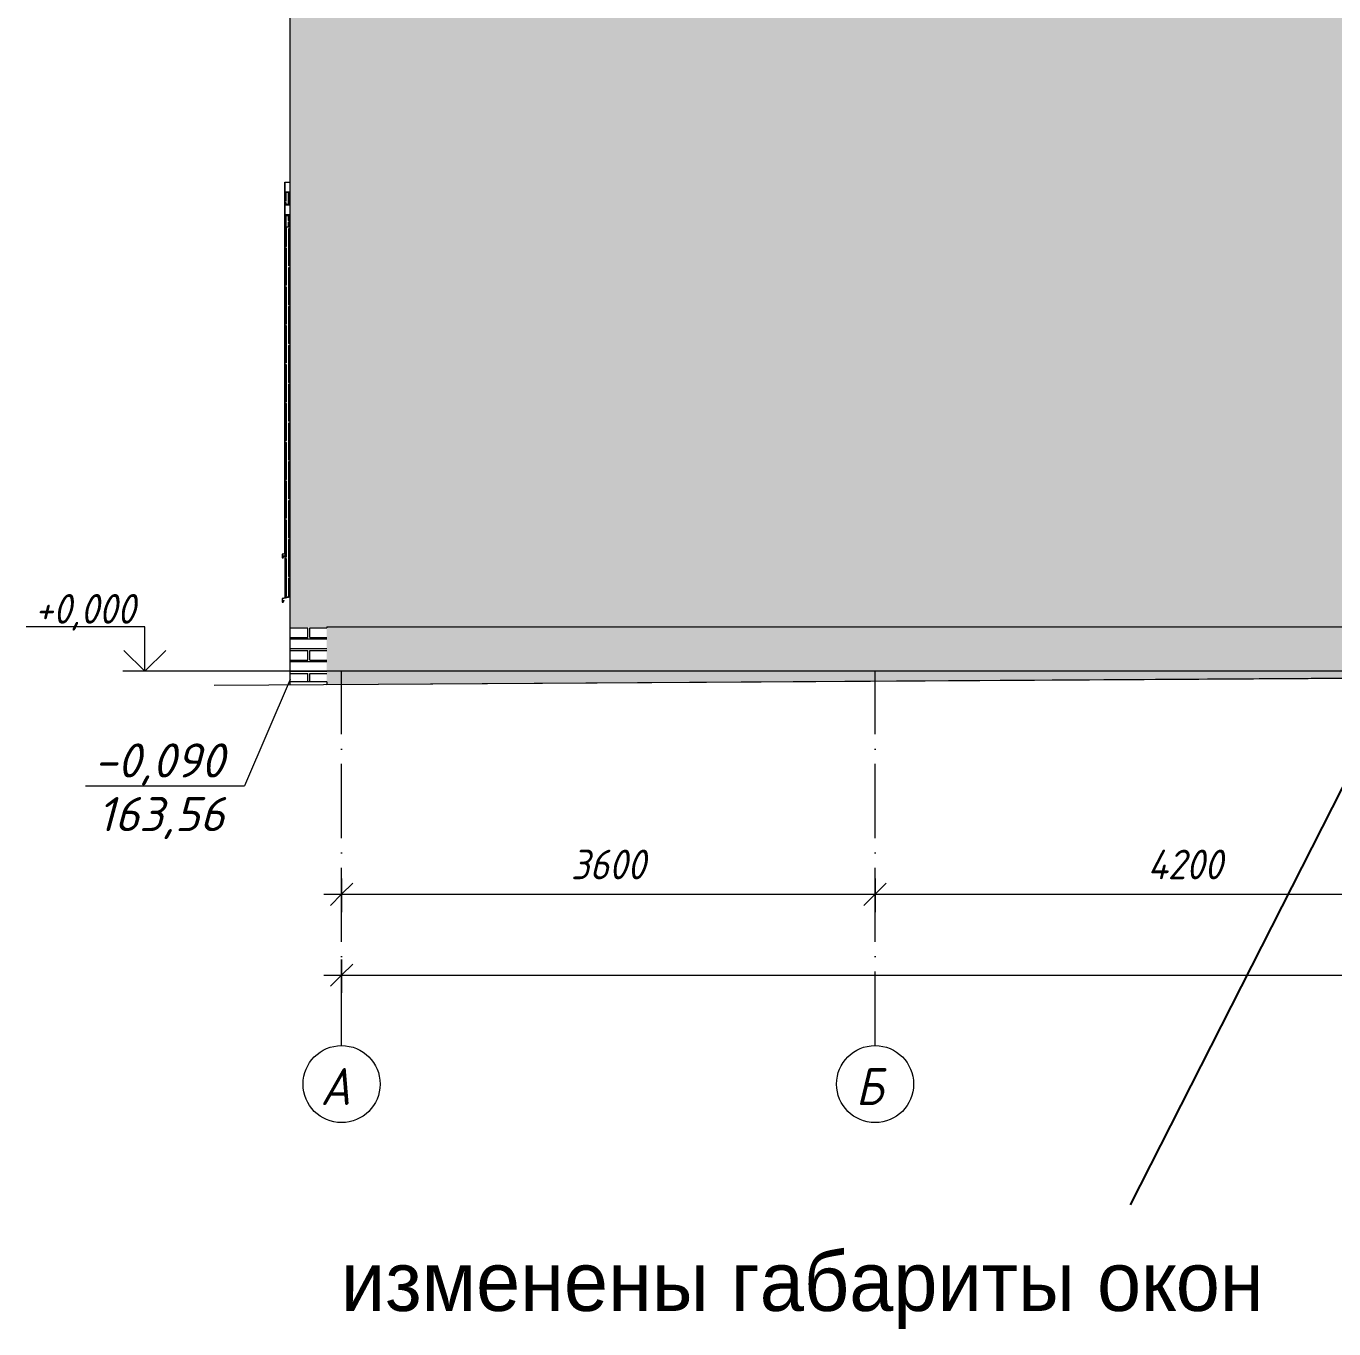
# Model space of a CAD drawing. Header units: millimetres. Extents: x -2128 to 116635, y -18248 to 18481.
# Drawn here: x -2128 to 6695, y -4437 to 4353 of the extents above; entities that cross this region are included whole.
import ezdxf

# ---------------------------------------------------------------- set-up
doc = ezdxf.new("R2010")
doc.units = ezdxf.units.MM
doc.linetypes.add('50_200_ШТРИХ_1Т_ш5_п1_п1_', pattern=[700, 500, -100, 0, -100])
for name, color, linetype, lineweight in [('A-ANNO-DIMS', 7, 'Continuous', 9), ('A-ANNO-DIMS-100', 7, 'Continuous', 9), ('A-ANNO-NOTE', 7, 'Continuous', 9), ('A-DETL-1', 7, 'Continuous', 5), ('A-GLAZ', 7, 'Continuous', 9), ('A-GLAZ-1', 7, 'Continuous', 5), ('A-WALL', 7, 'Continuous', 5), ('A-WALL-PATT', 7, 'Continuous', 5), ('G-ANNO-DIMS', 7, 'Continuous', 9), ('G-ANNO-DIMS-1', 7, 'Continuous', 20), ('I-WALL', 7, 'Continuous', 5), ('Оси', 7, 'Continuous', 9), ('Оси-1', 7, '50_200_ШТРИХ_1Т_ш5_п1_п1_', 9)]:
    doc.layers.add(name, color=color, linetype=linetype, lineweight=lineweight)
doc.styles.add('ISOCPEUR_I', font='isocpeui.ttf', dxfattribs={"width": 0.9, "height": 250})
doc.styles.add('ISOCPEUR_I_1', font='isocpeui.ttf', dxfattribs={"width": 0.9, "height": 200})
doc.styles.add('ISOCPEUR_I_2', font='isocpeui.ttf', dxfattribs={"height": 230})
doc.dimstyles.new('ISO-2_0_0_9К_Средний_с_подложкой', dxfattribs={"dimscale": 304.8, "dimtxt": 199.196235, "dimasz": 0.492126, "dimexe": 0.393701, "dimexo": 0, "dimgap": 0.131234, "dimtad": 1, "dimdec": 0, "dimzin": 0, "dimdsep": 46, "dimtxsty": 'ISOCPEUR_I_1', "dimblk1": 'OBLIQUE', "dimblk2": 'OBLIQUE', "dimsah": 1, "dimcen": 0.09, "dimdle": 0.393701, "dimazin": 0, "dimtfac": 1, "dimtdec": 4, "dimtix": 1, "dimtmove": 0, "dimatfit": 3, "dimfxl": 1, "dimtvp": 1, "dimtfill": 1, "dimtolj": 1, "dimtzin": 0, "dimarcsym": 2})
doc.dimstyles.new('ISO-2_0_0_9К_Средний_с_подложкой_1', dxfattribs={"dimscale": 304.8, "dimtxt": 199.196235, "dimasz": 0.492126, "dimexe": 0.393701, "dimexo": 0, "dimgap": 0.131234, "dimtad": 1, "dimdec": 0, "dimzin": 0, "dimdsep": 46, "dimtxsty": 'ISOCPEUR_I_1', "dimblk1": 'OBLIQUE', "dimblk2": 'OBLIQUE', "dimsah": 1, "dimcen": 0.09, "dimdle": 0.393701, "dimazin": 0, "dimtfac": 1, "dimtdec": 4, "dimtix": 1, "dimtmove": 2, "dimatfit": 3, "dimfxl": 1, "dimtvp": 1, "dimtfill": 1, "dimtolj": 1, "dimtzin": 0, "dimarcsym": 2})
pattern_1 = [(180, (10908.12, 371), (-2e-14, -154), [125, -137]), (90, (10908.12, 306), (-262, 2e-14), [65, -89]), (180, (10908.12, 306), (2e-14, -154), [125, -137]), (90, (10920.12, 306), (-262, 2e-14), [65, -89]), (180, (11045.12, 306), (-2e-14, -154), [125, -137]), (180, (11045.12, 371), (2e-14, -154), [125, -137]), (90, (10789.12, 383), (-262, 2e-14), [65, -89]), (90, (11039.12, 383), (-262, 2e-14), [65, -89]), (0, (10789.12, 383), (0, -154), [250, -12]), (0, (10789.12, 448), (0, -154), [250, -12])]
pattern_2 = [(180, (-1191, -10.52), (-2e-14, -154), [125, -137]), (90, (-1191, -75.52), (-262, 2e-14), [65, -89]), (180, (-1191, -75.52), (-2e-14, -154), [125, -137]), (90, (-1179, -75.52), (-262, 2e-14), [65, -89]), (180, (-1054, -75.52), (-2e-14, -154), [125, -137]), (180, (-1054, -10.52), (-2e-14, -154), [125, -137]), (90, (-1310, 1.48), (-262, 2e-14), [65, -89]), (90, (-1060, 1.48), (-262, 2e-14), [65, -89]), (0, (-1310, 1.48), (0, -154), [250, -12]), (0, (-1310, 66.48), (0, -154), [250, -12])]

# ---------------------------------------------------------------- blocks, each defined once
blk = doc.blocks.new('WNW_Отлив - Отлив_металлический-V22-АР2_Фасад А-___')
at = {"layer": 'A-GLAZ-1'}
for p, q in [((-380, 9195.6), (-400, 9191)), ((-400, 9191), (-400, 9166)), ((-399, 9190.2), (-380, 9194.6)), ((-399, 9167), (-399, 9190.2)), ((-389.8, 9180.4), (-394.7, 9167)), ((-394, 9166), (-388.9, 9180.1)), ((-388.9, 9180.1), (-389.8, 9180.4)), ((-400, 9166), (-394, 9166)), ((-394.7, 9167), (-399, 9167))]:
    blk.add_line(p, q, dxfattribs=at)
blk = doc.blocks.new('WNW_Отлив - Отлив_металлический-33828280-АР2_Фасад А-___')
at = {"layer": 'A-GLAZ-1'}
for p, q in [((-350, 8902.5), (-400, 8891)), ((-400, 8891), (-400, 8866)), ((-400, 8866), (-394, 8866)), ((-399, 8890.2), (-350, 8901.5)), ((-399, 8867), (-399, 8890.2)), ((-394.7, 8867), (-399, 8867)), ((-389.8, 8880.4), (-394.7, 8867)), ((-394, 8866), (-388.9, 8880.1)), ((-388.9, 8880.1), (-389.8, 8880.4))]:
    blk.add_line(p, q, dxfattribs=at)
blk = doc.blocks.new('Ось сетки - Круг_Ø6_00__ISO-2_5_0_9K_ кружки поменьше-23056867-АР2_Фасад А-___')
at = {"layer": 'Оси'}
blk.add_circle((0, -2785.2), 260, dxfattribs=at)
blk = doc.blocks.new('DIMBLOCK1-АР2_Фасад А-___')
at = {"layer": 'A-ANNO-DIMS-100', "transparency": 16777216}
for p, q in [((0, -1398.7), (0, -1624.7)), ((0, -1504.7), (0, -1398.7)), ((3600, -1398.7), (3600, -1624.7)), ((3600, -1504.7), (3600, -1398.7)), ((-120, -1504.7), (3600, -1504.7))]:
    blk.add_line(p, q, dxfattribs=at)
at = {"layer": 'A-ANNO-DIMS-100', "lineweight": 20, "transparency": 16777216}
for p, q in [((0, -1504.7), (75, -1429.7)), ((3600, -1504.7), (3675, -1429.7)), ((0, -1504.7), (-75, -1579.7)), ((3600, -1504.7), (3525, -1579.7))]:
    blk.add_line(p, q, dxfattribs=at)
at = {"layer": 'A-ANNO-DIMS-100', "color": 0, "transparency": 16777216, "insert": (1547.2, -1203.4), "char_height": 200, "width": 606.782, "attachment_point": 1, "line_spacing_factor": 1.149209, "style": 'ISOCPEUR_I_1', "bg_fill": 3, "box_fill_scale": 1.25, "bg_fill_color": 256, "bg_fill_true_color": 13158600, "bg_fill_transparency": 0}
blk.add_mtext('3600', dxfattribs=at)
blk = doc.blocks.new('_Oblique')
at = {"color": 0, "linetype": 'ByBlock', "lineweight": -2}
blk.add_line((-0.5, -0.5), (0.5, 0.5), dxfattribs=at)
blk = doc.blocks.new('DIMBLOCK2-АР2_Фасад А-___')
at = {"layer": 'A-ANNO-DIMS-100', "transparency": 16777216}
for p, q in [((3600, -1398.7), (3600, -1624.7)), ((3600, -1504.7), (3600, -1398.7)), ((7800, -1398.7), (7800, -1624.7)), ((7800, -1504.7), (7800, -1398.7)), ((3600, -1504.7), (7800, -1504.7))]:
    blk.add_line(p, q, dxfattribs=at)
at = {"layer": 'A-ANNO-DIMS-100', "lineweight": 20, "transparency": 16777216}
for p, q in [((3600, -1504.7), (3675, -1429.7)), ((7800, -1504.7), (7875, -1429.7)), ((3600, -1504.7), (3525, -1579.7)), ((7800, -1504.7), (7725, -1579.7))]:
    blk.add_line(p, q, dxfattribs=at)
at = {"layer": 'A-ANNO-DIMS-100', "color": 0, "transparency": 16777216, "insert": (5439.5, -1203.4), "char_height": 200, "width": 625.17, "attachment_point": 1, "line_spacing_factor": 1.149209, "style": 'ISOCPEUR_I_1', "bg_fill": 3, "box_fill_scale": 1.25, "bg_fill_color": 256, "bg_fill_true_color": 13158600, "bg_fill_transparency": 0}
blk.add_mtext('4200', dxfattribs=at)
blk = doc.blocks.new('DIMBLOCK13-АР2_Фасад А-___')
at = {"layer": 'A-ANNO-DIMS-100', "transparency": 16777216}
for p, q in [((0, -1944.2), (0, -2170.3)), ((0, -2050.3), (0, -1944.2)), ((27000, -1944.2), (27000, -2170.3)), ((27000, -2050.3), (27000, -1944.2)), ((-120, -2050.3), (27120, -2050.3))]:
    blk.add_line(p, q, dxfattribs=at)
at = {"layer": 'A-ANNO-DIMS-100', "lineweight": 20, "transparency": 16777216}
for p, q in [((0, -2050.3), (75, -1975.3)), ((27000, -2050.3), (27075, -1975.3)), ((0, -2050.3), (-75, -2125.3)), ((27000, -2050.3), (26925, -2125.3))]:
    blk.add_line(p, q, dxfattribs=at)
at = {"layer": 'A-ANNO-DIMS-100', "color": 0, "transparency": 16777216, "insert": (13453.6, -1749), "char_height": 200, "width": 758.478, "attachment_point": 1, "line_spacing_factor": 1.149209, "style": 'ISOCPEUR_I_1', "bg_fill": 3, "box_fill_scale": 1.25, "bg_fill_color": 256, "bg_fill_true_color": 13158600, "bg_fill_transparency": 0}
blk.add_mtext('27000', dxfattribs=at)
blk = doc.blocks.new('Высотные отметки - Стрелка_Верх-17668718-АР2_Фасад А-___')
at = {"layer": 'G-ANNO-DIMS'}
for p, q in [((-1328.2, 300), (-2128.2, 300)), ((-1328.2, 0), (-1328.2, 300)), ((-1176.6, 0), (-1476.6, 0))]:
    blk.add_line(p, q, dxfattribs=at)
at = {"layer": 'G-ANNO-DIMS-1'}
for q in [(-1469.6, 141.4), (-1186.8, 141.4)]:
    blk.add_line((-1328.2, 0), q, dxfattribs=at)
blk = doc.blocks.new('ATP_Отметка аннатационная_Угол_ISO2_1 - ATP_Отметка аннатационная_Угол_ISO2_5-26601038-АР2_Фасад А-___')
at = {"layer": 'A-ANNO-NOTE'}
blk.add_line((-654.1, -775.2), (-1728.9, -775.2), dxfattribs=at)

msp = doc.modelspace()

# ---------------------------------------------------------------- hatches: boundary and pattern name
at = {"layer": 'A-WALL-PATT'}
h = msp.add_hatch(dxfattribs=at)
h.set_pattern_fill('FP_3', color=256, style=0, pattern_type=2)
h.set_pattern_definition([(180, (21650, 4228.5), (-2e-14, -154), [125, -137]), (90, (21650, 4163.5), (-262, 2e-14), [65, -89]), (180, (21650, 4163.5), (-2e-14, -154), [125, -137]), (90, (21662, 4163.5), (-262, 2e-14), [65, -89]), (180, (21787, 4163.5), (-2e-14, -154), [125, -137]), (180, (21787, 4228.5), (-2e-14, -154), [125, -137]), (90, (21531, 4240.5), (-262, 2e-14), [65, -89]), (90, (21781, 4240.5), (-262, 2e-14), [65, -89]), (0, (21531, 4240.5), (0, -154), [250, -12]), (0, (21531, 4305.5), (0, -154), [250, -12])])
h.paths.add_polyline_path([(-350, 4200), (21400, 4200), (21400, 8400), (-350, 8400), (-350, 4584.5)], flags=0)
h.paths.add_polyline_path([(12220, 4666), (12220, 4700), (10020, 4700), (10020, 4666), (7720, 4667), (7720, 7200), (13120, 7200), (13120, 4666), (12844.2, 4666)], flags=0)
h = msp.add_hatch(dxfattribs=at)
h.set_pattern_fill('FP_2', color=256, style=0, pattern_type=2)
h.set_pattern_definition([(180, (21650, 71), (-2e-14, -154), [125, -137]), (90, (21650, 6), (-262, 2e-14), [65, -89]), (180, (21650, 6), (-2e-14, -154), [125, -137]), (90, (21662, 6), (-262, 2e-14), [65, -89]), (180, (21787, 6), (-2e-14, -154), [125, -137]), (180, (21787, 71), (-2e-14, -154), [125, -137]), (90, (21531, 83), (-262, 2e-14), [65, -89]), (90, (21781, 83), (-262, 2e-14), [65, -89]), (0, (21531, 83), (0, -154), [250, -12]), (0, (21531, 148), (0, -154), [250, -12])])
h.paths.add_polyline_path([(-350, 300), (10820, 300), (10820, 507.4), (10767.6, 507.3), (10767.6, 500), (10690.6, 500), (10690.6, 507.4), (10613.6, 506.7), (10613.6, 500), (10536.6, 500), (10536.6, 507.4), (10459.6, 507.4), (10459.6, 500), (10382.6, 500), (10382.6, 507.4), (10305.6, 507.4), (10305.6, 500), (10228.6, 500), (10228.6, 507.4), (10151.6, 507.4), (10151.6, 500), (10074.6, 500), (10074.6, 507.4), (9997.6, 507.4), (9997.6, 500), (9920.6, 500), (9920.6, 507.4), (9843.6, 507.4), (9843.6, 500), (9766.6, 500), (9766.6, 507.4), (9689.6, 507.4), (9689.6, 500), (9612.6, 500), (9612.6, 507.4), (9535.6, 507.4), (9535.6, 500), (9458.6, 500), (9458.6, 507.4), (9381.6, 507.4), (9381.6, 500), (9304.6, 500), (9304.6, 507.4), (9227.6, 507.4), (9227.6, 500), (9150.6, 500), (9150.6, 507.4), (9073.6, 507.4), (9073.6, 500), (8996.6, 500), (8996.6, 507.4), (8919.6, 507.4), (8919.6, 500), (8842.6, 500.8), (8842.6, 507.4), (8765.6, 507.4), (8765.6, 500), (8688.6, 500.2), (8688.6, 507.4), (8620, 507.4), (8620, 466), (7720, 467), (7720, 3000), (8620, 3000), (8620, 3007.4), (10820, 3007.4), (10820, 3000), (13120, 3000), (13120, 3007.4), (13760, 3007.4), (13760, 3000), (15310, 3000), (15310, 300), (21650, 300), (21650, 4200), (-350, 4200), (-350, 606.1)], flags=0)
h.paths.add_polyline_path([(13120, 300), (13760, 300), (13760, 507.4), (13120, 507.4)], flags=0)
h.paths.add_polyline_path([(15555, 3325), (15555, 3475), (15705, 3475), (15705, 3325), (15617.9, 3325)], flags=0)
h.paths.add_polyline_path([(10425, 3325), (10425, 3475), (10575, 3475), (10575, 3325)], flags=0)
h.paths.add_polyline_path([(13515, 3325), (13365, 3325), (13365, 3475), (13515, 3475)], flags=0)
h = msp.add_hatch(dxfattribs=at)
h.set_pattern_fill('FP_19', color=256, style=0, pattern_type=2)
h.set_pattern_definition([(270, (1486.88, 2767.63), (154, 9e-15), [125, -137]), (180, (1551.88, 2767.63), (-3e-14, -262), [65, -89]), (270, (1551.88, 2767.63), (154, 9e-15), [125, -137]), (180, (1551.88, 2779.63), (-3e-14, -262), [65, -89]), (270, (1551.88, 2904.63), (154, 9e-15), [125, -137]), (270, (1486.88, 2904.63), (154, 9e-15), [125, -137]), (180, (1474.88, 2648.63), (-3e-14, -262), [65, -89]), (180, (1474.88, 2898.63), (-3e-14, -262), [65, -89]), (90, (1474.88, 2648.63), (154, -9e-15), [250, -12]), (90, (1409.88, 2648.63), (154, -9e-15), [250, -12])])
h.paths.add_polyline_path([(-382, 799), (-380, 799), (-380, 3000), (-352, 3000), (-352, 3074.1), (-380, 3074.1), (-380, 3151.1), (-352, 3151.1), (-352, 3231), (-380, 3231), (-380, 3300), (-382, 3300), (-382, 860)], flags=0)
h = msp.add_hatch(dxfattribs=at)
h.set_pattern_fill('FP_23', color=256, style=0, pattern_type=2)
h.set_pattern_definition(pattern_2)
h.paths.add_polyline_path([(-350, 3231), (-350, 3300), (-380, 3300), (-380, 3231)], flags=0)
h = msp.add_hatch(dxfattribs=at)
h.set_pattern_fill('FP_23', color=256, style=0, pattern_type=2)
h.set_pattern_definition(pattern_2)
h.paths.add_polyline_path([(-380, 3074.1), (-350, 3074.1), (-350, 3151.1), (-380, 3151.1)], flags=0)
h = msp.add_hatch(dxfattribs=at)
h.set_pattern_fill('FP_25', color=256, style=0, pattern_type=2)
h.set_pattern_definition([(270, (1488.88, 2723.18), (154, 9e-15), [125, -137]), (180, (1553.88, 2723.18), (-3e-14, -262), [65, -89]), (270, (1553.88, 2723.18), (154, 9e-15), [125, -137]), (180, (1553.88, 2735.18), (-3e-14, -262), [65, -89]), (270, (1553.88, 2860.18), (154, 9e-15), [125, -137]), (270, (1488.88, 2860.18), (154, 9e-15), [125, -137]), (180, (1476.88, 2604.18), (-3e-14, -262), [65, -89]), (180, (1476.88, 2854.18), (-3e-14, -262), [65, -89]), (90, (1476.88, 2604.18), (154, -9e-15), [250, -12]), (90, (1411.88, 2604.18), (154, -9e-15), [250, -12])])
h.paths.add_polyline_path([(-361, 500), (-350, 502.5), (-350, 3000), (-380, 3000), (-380, 500)], flags=0)
h.paths.add_polyline_path([(-356.6, 500), (-350, 500), (-350, 501.5)], flags=0)
h = msp.add_hatch(dxfattribs=at)
h.set_pattern_fill('FP_11', color=256, style=0, pattern_type=2)
h.set_pattern_definition(pattern_1)
h.paths.add_polyline_path([(-100, -70.5), (-100, 300), (-350, 300), (-350, -70.5)], flags=0)
h = msp.add_hatch(dxfattribs=at)
h.set_pattern_fill('FP_11', color=256, style=0, pattern_type=2)
h.set_pattern_definition(pattern_1)
h.paths.add_polyline_path([(-100, -89.2), (10820, -20), (10820, 292.6), (-100, 292.6), (-100, -70.5)], flags=0)

# ---------------------------------------------------------------- linework, layer by layer
at = {"layer": 'A-ANNO-NOTE'}
msp.add_line((-346.5, -55.5), (-654.1, -772.1), dxfattribs=at)
at = {"layer": 'A-DETL-1'}
msp.add_line((10817.9, -25.2), (-858.8, -95), dxfattribs=at)
at = {"layer": 'A-WALL'}
for p, q in [((-350, 13776), (-350, -92)), ((-100, 300), (10820, 300)), ((-100, 300), (-100, 292.6)), ((-100, -70.5), (-350, -70.5)), ((-100, -89.2), (10820, -20)), ((-100, -70.5), (-100, -89.2))]:
    msp.add_line(p, q, dxfattribs=at)
at = {"layer": 'G-ANNO-DIMS'}
msp.add_line((11825, 0), (-1328.2, 0), dxfattribs=at)
at = {"layer": 'I-WALL'}
for p, q in [((-382, 799), (-382, 3300)), ((-382, 3300), (-380, 3300)), ((-380, 3231), (-380, 3300)), ((-380, 3300), (-350, 3300)), ((-350, 3231), (-380, 3231)), ((-352, 3231), (-352, 3151.1)), ((-380, 3074.1), (-380, 3151.1)), ((-380, 3151.1), (-350, 3151.1)), ((-350, 3074.1), (-380, 3074.1)), ((-352, 3074.1), (-352, 3000)), ((-380, 500), (-380, 3000)), ((-380, 3000), (-350, 3000)), ((-380, 799), (-382, 799)), ((-361, 500), (-380, 500)), ((-350, 500), (-356.6, 500)), ((-100, -89.2), (-100, -90.5))]:
    msp.add_line(p, q, dxfattribs=at)
at = {"layer": 'Оси-1'}
for p, q in [((0, -2525.2), (0, 0)), ((3600, -2525.2), (3600, 0))]:
    msp.add_line(p, q, dxfattribs=at)

# ---------------------------------------------------------------- block references
at = {"layer": 'A-ANNO-NOTE'}
msp.add_blockref('ATP_Отметка аннатационная_Угол_ISO2_1 - ATP_Отметка аннатационная_Угол_ISO2_5-26601038-АР2_Фасад А-___', (0, 0), dxfattribs=at)
at = {"layer": 'A-GLAZ'}
for name in ['WNW_Отлив - Отлив_металлический-V22-АР2_Фасад А-___', 'WNW_Отлив - Отлив_металлический-33828280-АР2_Фасад А-___']:
    msp.add_blockref(name, (0, -8400), dxfattribs=at)
at = {"layer": 'G-ANNO-DIMS'}
msp.add_blockref('Высотные отметки - Стрелка_Верх-17668718-АР2_Фасад А-___', (0, 0), dxfattribs=at)
at = {"layer": 'Оси'}
for p in [(0, 0), (3600, 0)]:
    msp.add_blockref('Ось сетки - Круг_Ø6_00__ISO-2_5_0_9K_ кружки поменьше-23056867-АР2_Фасад А-___', p, dxfattribs=at)

# ---------------------------------------------------------------- texts
at = {"color": 1, "insert": (-4, -3916), "char_height": 400, "attachment_point": 1}
msp.add_mtext_dynamic_manual_height_columns('изменены габариты окон', width=7085, gutter_width=1, heights=[0], dxfattribs=at)
at = {"layer": 'A-ANNO-NOTE', "char_height": 230, "attachment_point": 1, "style": 'ISOCPEUR_I_2'}
for s, insert, width in [('-0,090', (-1670, -486.5), 1098.312), ('163,56', (-1647, -848.6), 1042.194)]:
    msp.add_mtext(s, dxfattribs=dict(at, insert=insert, width=width))
at = {"layer": 'G-ANNO-DIMS', "insert": (-2068.8, 521.3), "char_height": 200, "width": 841.377, "attachment_point": 1, "line_spacing_factor": 1.149209, "style": 'ISOCPEUR_I_1'}
msp.add_mtext('+0,000', dxfattribs=at)
at = {"layer": 'Оси', "char_height": 250, "attachment_point": 1, "style": 'ISOCPEUR_I'}
for s, insert, width in [('\\fISOCPEUR|b0|i1|c204|p34|;\\W.9;А', (-142.4, -2676.4), 252.532), ('\\fISOCPEUR|b0|i1|c204|p34|;\\W.9;Б', (3469.3, -2676.4), 223.671)]:
    msp.add_mtext(s, dxfattribs=dict(at, insert=insert, width=width))

# ---------------------------------------------------------------- next in the draw order: dimensions: what is measured, and where the dimension line sits
at = {"layer": 'A-ANNO-DIMS'}
dim = msp.add_linear_dim(base=(3600, -1504.7), p1=(0, -1398.7), p2=(3600, -1398.7), dimstyle='ISO-2_0_0_9К_Средний_с_подложкой', override={"dimpost": '<>', "dimfxl": 3600}, dxfattribs=at)
dim.commit()
dim.dimension.update_dxf_attribs({"geometry": 'DIMBLOCK1-АР2_Фасад А-___', "text_midpoint": (1800, -1364.7)})
dim = msp.add_linear_dim(base=(27000, -2050.3), p1=(0, -1944.2), p2=(27000, -1944.2), dimstyle='ISO-2_0_0_9К_Средний_с_подложкой_1', override={"dimpost": '<>', "dimfxl": 26999.999823}, dxfattribs=at)
dim.commit()
dim.dimension.update_dxf_attribs({"geometry": 'DIMBLOCK13-АР2_Фасад А-___', "text_midpoint": (13832.8, -1882.3), "dimtype": 160})

# ---------------------------------------------------------------- next in the draw order: dimensions: what is measured, and where the dimension line sits
dim = msp.add_linear_dim(base=(7800, -1504.7), p1=(3600, -1398.7), p2=(7800, -1398.7), dimstyle='ISO-2_0_0_9К_Средний_с_подложкой', override={"dimpost": '<>', "dimfxl": 4200}, dxfattribs=at)
dim.commit()
dim.dimension.update_dxf_attribs({"geometry": 'DIMBLOCK2-АР2_Фасад А-___', "text_midpoint": (5700, -1364.7)})

# ---------------------------------------------------------------- next in the draw order: linework, layer by layer
at = {"color": 1}
msp.add_line((5324, -3601), (6890, -517), dxfattribs=at)

doc.saveas('drawing.dxf')
